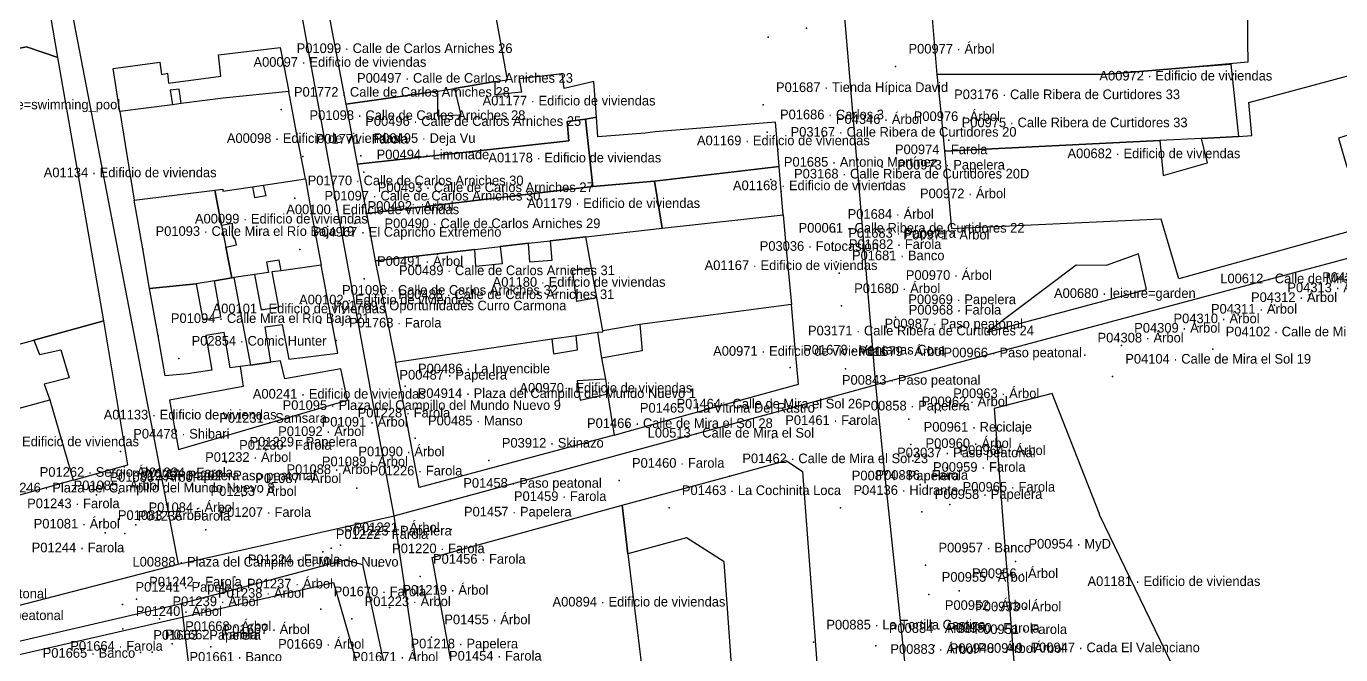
# Model space of a CAD drawing. Header units: metres. Extents: x 436207 to 441321, y 4465685 to 4475088.
# Drawn here: x 439855.7 to 440060.1, y 4473131.6 to 4473229.3 of the extents above; entities that cross this region are included whole.
import ezdxf

# ---------------------------------------------------------------- set-up
doc = ezdxf.new("R2010")
doc.units = ezdxf.units.M
for name, color, linetype, true_color in [('G_A_EDI', 7, 'CONTINUOUS', 0xa4a4a4), ('G_A_VER', 7, 'CONTINUOUS', 0x4d745d), ('G_L_INF', 7, 'CONTINUOUS', 0x777777), ('G_L_VIA', 7, 'CONTINUOUS', 0x555555), ('G_P_ACC', 7, 'CONTINUOUS', 0xe68241), ('G_P_COM', 7, 'CONTINUOUS', 0xce3b37), ('G_P_EQU', 7, 'CONTINUOUS', 0x8e5aa4), ('G_P_INF', 7, 'CONTINUOUS', 0x777777), ('G_P_MOB', 7, 'CONTINUOUS', 0x268c9e), ('G_P_PAT', 7, 'CONTINUOUS', 0xa63603), ('G_P_UMB', 7, 'CONTINUOUS', 0x9e6a39), ('G_P_VER', 7, 'CONTINUOUS', 0x4d745d), ('T_A_EDI', 7, 'CONTINUOUS', 0xa4a4a4), ('T_A_VER', 7, 'CONTINUOUS', 0x4d745d), ('T_L_INF', 7, 'CONTINUOUS', 0x777777), ('T_L_VIA', 7, 'CONTINUOUS', 0x555555), ('T_P_ACC', 7, 'CONTINUOUS', 0xe68241), ('T_P_COM', 7, 'CONTINUOUS', 0xce3b37), ('T_P_EQU', 7, 'CONTINUOUS', 0x8e5aa4), ('T_P_INF', 7, 'CONTINUOUS', 0x777777), ('T_P_MOB', 7, 'CONTINUOUS', 0x268c9e), ('T_P_PAT', 7, 'CONTINUOUS', 0xa63603), ('T_P_UMB', 7, 'CONTINUOUS', 0x9e6a39), ('T_P_VER', 7, 'CONTINUOUS', 0x4d745d)]:
    doc.layers.add(name, color=color, linetype=linetype, true_color=true_color)

msp = doc.modelspace()

# ---------------------------------------------------------------- linework, layer by layer
at = {"layer": 'G_A_EDI'}
for points in [[(439860.62, 4473224.5), (439854.71, 4473259.16), (439810.89, 4473250.31), (439814.73, 4473239.51), (439845.86, 4473245.84), (439849.34, 4473224.91), (439855.74, 4473226.14)], [(439900.32, 4473244.07), (439905.14, 4473218.55), (439905.39, 4473217.23), (439919.71, 4473219.22), (439922.31, 4473219.67), (439928.6, 4473220.75), (439930.54, 4473221), (439925.61, 4473248.3), (439924.93, 4473248.24), (439915.19, 4473246.71), (439910, 4473245.67)], [(440023.86, 4473221.88), (439997.34, 4473221.81), (439996.1, 4473236.81), (440004.62, 4473236.89), (440005.65, 4473242.01), (440025.64, 4473234.23), (440031.17, 4473232.09), (440035.72, 4473232.15), (440045.56, 4473232.01), (440045.57, 4473226.9), (440045.63, 4473223.73), (440038.11, 4473223.06)], [(439867.76, 4473183.54), (439860.62, 4473224.5), (439855.74, 4473226.14), (439849.34, 4473224.91), (439844.78, 4473224.16), (439853.29, 4473179.52), (439856.89, 4473180.53)], [(439896.51, 4473219.18), (439886.32, 4473218.16), (439879.82, 4473217.3), (439879.5, 4473219.55), (439878.09, 4473219.37), (439878.43, 4473217.11), (439870.24, 4473216.08), (439869.21, 4473222.78), (439876.49, 4473223.73), (439876.76, 4473221.85), (439877.66, 4473222.02), (439877.85, 4473220.5), (439885.98, 4473221.55), (439885.58, 4473224.87), (439895.21, 4473226.05), (439895.75, 4473223.17)], [(439998.52, 4473209.92), (439997.96, 4473216), (439997.34, 4473221.81), (440023.86, 4473221.88), (440038.11, 4473223.06), (440042.96, 4473223.43), (440044.19, 4473212.17), (440038.44, 4473211.88), (440031.95, 4473211.56)], [(439905.39, 4473217.23), (439906.42, 4473211.84), (439907.17, 4473207.9), (439940.05, 4473211.53), (439939.78, 4473214.5), (439942.64, 4473214.86), (439944.35, 4473215.19), (439943.95, 4473220.74), (439939.33, 4473219.63), (439939.05, 4473221.91), (439932.36, 4473221.14), (439932.72, 4473219.09), (439928.6, 4473218.69), (439928.6, 4473220.75), (439922.31, 4473219.67), (439923.25, 4473215.52), (439919.68, 4473215.35), (439919.71, 4473219.22)], [(440064.64, 4473222.56), (440064.75, 4473220.28), (440064.84, 4473214.63), (440064.88, 4473212.79), (440062.22, 4473212.69), (440059.74, 4473211.95), (440060.99, 4473207.49), (440064.95, 4473208.64), (440065.25, 4473198.52), (440034.89, 4473190.06), (440032.17, 4473199.36), (439999.59, 4473197.81), (439998.52, 4473209.92), (440031.95, 4473211.56), (440032.45, 4473206.15), (440039.37, 4473208.08), (440038.44, 4473211.88), (440044.19, 4473212.17), (440046.22, 4473212.33), (440045.77, 4473217.49)], [(439870.24, 4473216.08), (439872.49, 4473202.29), (439885.05, 4473203.87), (439886.25, 4473204.02), (439886.29, 4473203.67), (439890.87, 4473204.36), (439892.62, 4473204.63), (439899.11, 4473205.61), (439897.75, 4473212.76), (439896.51, 4473219.18), (439886.32, 4473218.16), (439879.82, 4473217.3), (439878.43, 4473217.11)], [(439972.76, 4473207.5), (439972.54, 4473210.16), (439972.18, 4473214.43), (439953.48, 4473212.9), (439951.91, 4473212.72), (439944.56, 4473212.12), (439944.35, 4473215.19), (439942.64, 4473214.86), (439943.82, 4473204.42), (439953.38, 4473205.24)], [(439907.17, 4473207.9), (439908.37, 4473201.55), (439908.62, 4473200.23), (439943.82, 4473204.42), (439942.64, 4473214.86), (439939.78, 4473214.5), (439940.05, 4473211.53)], [(439973.38, 4473200.03), (439973.08, 4473203.66), (439972.76, 4473207.5), (439953.38, 4473205.24), (439954.57, 4473197.93)], [(439899.11, 4473205.61), (439900.08, 4473200.24), (439901.54, 4473192.16), (439895.34, 4473191.31), (439895.01, 4473192.96), (439893.08, 4473192.66), (439893.38, 4473191.02), (439891.27, 4473190.71), (439888, 4473190.24), (439887.65, 4473190.19), (439886.73, 4473194.97), (439888.41, 4473195.34), (439888.2, 4473196.22), (439887.89, 4473196.61), (439887.72, 4473197.41), (439887.83, 4473197.87), (439887.76, 4473198.67), (439886.09, 4473198.36), (439885.05, 4473203.87), (439886.25, 4473204.02), (439886.29, 4473203.67), (439890.87, 4473204.36), (439891.2, 4473202.69), (439893.02, 4473203.02), (439892.62, 4473204.63)], [(439908.62, 4473200.23), (439909.41, 4473195.94), (439909.98, 4473192.83), (439925.44, 4473194.61), (439929.41, 4473195.07), (439933.79, 4473195.58), (439937.14, 4473195.96), (439942.73, 4473196.6), (439954.57, 4473197.93), (439953.38, 4473205.24), (439943.82, 4473204.42)], [(439885.05, 4473203.87), (439886.09, 4473198.36), (439886.73, 4473194.97), (439887.65, 4473190.19), (439884.99, 4473189.74), (439882.14, 4473189.28), (439874.89, 4473188.57), (439873.82, 4473194.73), (439872.49, 4473202.29)], [(439951.12, 4473182.93), (439945.34, 4473181.96), (439944.42, 4473187.11), (439943.6, 4473191.72), (439942.73, 4473196.6), (439954.57, 4473197.93), (439973.38, 4473200.03), (439973.78, 4473195.24), (439974.66, 4473186.07)], [(439909.98, 4473192.83), (439911.57, 4473184.91), (439913.13, 4473177.12), (439937.4, 4473180.74), (439941.2, 4473181.23), (439944.54, 4473181.77), (439945.37, 4473181.79), (439945.34, 4473181.96), (439944.42, 4473187.11), (439941.3, 4473186.54), (439940.61, 4473191.38), (439943.6, 4473191.72), (439942.73, 4473196.6), (439937.14, 4473195.96), (439937.41, 4473192.93), (439934.01, 4473192.63), (439933.79, 4473195.58), (439929.41, 4473195.07), (439929.68, 4473192.38), (439925.63, 4473191.97), (439925.44, 4473194.61)], [(439888, 4473190.24), (439890.58, 4473176.65), (439893.74, 4473177.1), (439892.85, 4473182.6), (439895.48, 4473182.97), (439896.54, 4473177.54), (439904.16, 4473178.5), (439902.8, 4473185.58), (439901.54, 4473192.16), (439895.34, 4473191.31), (439893.91, 4473191.12), (439894.94, 4473185.63), (439892.31, 4473185.19), (439891.27, 4473190.71)], [(439888, 4473190.24), (439890.58, 4473176.65), (439888.98, 4473176.42), (439887.42, 4473176.22), (439886.46, 4473181.71), (439883.61, 4473181.22), (439884.59, 4473175.84), (439880.8, 4473175.3), (439877.31, 4473174.96), (439876.2, 4473181.19), (439874.89, 4473188.57), (439882.14, 4473189.28), (439883.18, 4473183.69), (439885.95, 4473184.16), (439884.99, 4473189.74)], [(439947.1, 4473165.77), (439954.81, 4473167.9), (439975.75, 4473173.68), (439975.24, 4473179.26), (439974.66, 4473186.07), (439951.12, 4473182.93), (439951.46, 4473178.88), (439945.16, 4473177.71), (439945.79, 4473174.47), (439946.09, 4473172.17)], [(439863.01, 4473158.75), (439871.51, 4473161.13), (439867.76, 4473183.54), (439856.89, 4473180.53), (439857.77, 4473178.28), (439861.09, 4473179.01), (439862.4, 4473174.66), (439858.49, 4473173.65), (439859.37, 4473171.24)], [(439916.82, 4473157.62), (439914.57, 4473169.53), (439913.13, 4473177.12), (439937.4, 4473180.74), (439937.69, 4473178.41), (439941.43, 4473179), (439941.2, 4473181.23), (439944.54, 4473181.77), (439945.16, 4473177.71), (439945.79, 4473174.47), (439941.35, 4473174.18), (439941.84, 4473171.18), (439946.09, 4473172.17), (439947.1, 4473165.77)], [(439895.24, 4473177.31), (439893.74, 4473177.1), (439890.58, 4473176.65), (439888.98, 4473176.42), (439889.46, 4473173.31), (439877.98, 4473171.18), (439879.36, 4473163.52), (439893.57, 4473167.67), (439905.64, 4473171.19), (439904.62, 4473176.04), (439895.89, 4473174.49)], [(439823.18, 4473170.63), (439835.07, 4473173.98), (439837.55, 4473165.29), (439859.37, 4473171.24), (439863.01, 4473158.75), (439849.06, 4473154.84), (439831.6, 4473149.95)], [(440015.2, 4473172.23), (440006.21, 4473169.87), (440009.89, 4473122.51), (440010.98, 4473108.52), (440018.15, 4473109.34), (440025.25, 4473110.14), (440025.07, 4473115.53), (440033.38, 4473118.9), (440030.15, 4473125.11), (440035.17, 4473127.31), (440022.6, 4473153.27), (440022.5, 4473153.63)], [(439959.33, 4473064.05), (439958.72, 4473073.33), (439968.75, 4473070.81), (439969.41, 4473073.37), (439964.21, 4473146.05), (439958.36, 4473149.78), (439949.26, 4473147.28), (439948.34, 4473154.88), (439965.04, 4473159.39), (439973.85, 4473161.78), (439976.39, 4473160.07), (439980, 4473111.61), (439983.74, 4473061.61), (439981.23, 4473058.6), (439971.71, 4473060.98)], [(439922.87, 4473124.42), (439918.8, 4473146.73), (439948.34, 4473154.88), (439949.26, 4473147.28), (439951.69, 4473127.46)]]:
    msp.add_lwpolyline(points, close=True, dxfattribs=at)
at = {"layer": 'G_A_VER'}
for points in [[(440028.65, 4473193.94), (440023.59, 4473192.14), (440018.91, 4473192.18), (440005.1, 4473181.76), (440029.87, 4473188.4)], [(439817.8, 4473098.57), (439822.56, 4473106.4), (439830.38, 4473119.23), (439833.05, 4473121.99), (439838.97, 4473128.07), (439903.47, 4473142.85), (439918.82, 4473089.52), (439919.26, 4473082.17), (439916.98, 4473075.86), (439913.17, 4473073.61)]]:
    msp.add_lwpolyline(points, close=True, dxfattribs=at)
at = {"layer": 'G_L_INF'}
for points in [[(439980.91, 4473494.74), (439986.41, 4473489.53), (439986.37, 4473485.71), (439985.94, 4473439.45), (439985.8, 4473431.49), (439985.3, 4473403.91), (439985.17, 4473387.84), (439984.8, 4473340.5), (439981.22, 4473278.95), (439980.52, 4473259.02), (439980.78, 4473255.9), (439987.15, 4473180.35), (439987.72, 4473173.55)], [(439912.93, 4473153.2), (439910.52, 4473165.87), (439889.04, 4473283.3), (439887.4, 4473308.45), (439886.94, 4473315.54), (439887.51, 4473320.49), (439892.61, 4473364.29), (439890.46, 4473392.07), (439887.66, 4473406.27)], [(439852.93, 4473382.11), (439850.04, 4473308.91), (439856.78, 4473262.88), (439877.19, 4473156.73), (439879.32, 4473145.66)], [(440090.96, 4473201.18), (439996.31, 4473175.85), (439987.72, 4473173.55)]]:
    msp.add_lwpolyline(points, dxfattribs=at)
at = {"layer": 'G_L_VIA'}
for points in [[(439912.93, 4473153.2), (439921.66, 4473155.57), (439980.52, 4473171.59), (439987.72, 4473173.55)], [(439987.72, 4473173.55), (439989.1, 4473160.3), (439998.5, 4473071.62), (439998.76, 4473060.56), (439999.67, 4473042.69)], [(439827.6, 4473136.68), (439838.01, 4473134.99), (439879.32, 4473145.66), (439912.93, 4473153.2)], [(439930.22, 4473059.73), (439926.06, 4473074.98), (439919.55, 4473108.95), (439912.93, 4473153.2)], [(439811.2, 4473099.97), (439811.62, 4473102.88), (439812.51, 4473105.31), (439818.25, 4473112.57), (439829.09, 4473125.61), (439831.47, 4473127.4), (439834.86, 4473127.92), (439838.91, 4473130.08), (439879.85, 4473139.59), (439905.31, 4473146.37), (439907.99, 4473145.65), (439921.59, 4473082.71), (439916.25, 4473077.64), (439910.87, 4473075.79), (439814.68, 4473098.71), (439811.2, 4473099.97)], [(439883.36, 4473110.12), (439879.85, 4473139.59)]]:
    msp.add_lwpolyline(points, dxfattribs=at)
at = {"layer": 'G_P_ACC'}
for p in [(439898.71, 4473209.09), (439988.76, 4473207.44), (439981.6, 4473192.7), (439990.9, 4473182.5), (439903.88, 4473180.49), (439987.15, 4473180.35), (439996.31, 4473175.85), (439980.52, 4473171.59), (439905.24, 4473166.5), (439971.71, 4473165.34), (439886.81, 4473161.48), (439989.1, 4473160.3), (439947.88, 4473158.68), (439994.68, 4473158.05), (439871.47, 4473157.21), (439877.19, 4473156.73), (439907.13, 4473157.48), (439985.74, 4473156.81), (439921.66, 4473155.57), (439999.28, 4473154.96), (439929.53, 4473153.51), (439871.04, 4473150.46), (439883.61, 4473151.04), (439901.84, 4473147.62), (439888.16, 4473143.69), (439910.59, 4473145.39), (439916.95, 4473143.75), (439872.83, 4473140.22), (439901.51, 4473138.7), (439875.3, 4473132), (439996.88, 4473133.03), (440001.13, 4473132.82)]:
    msp.add_point(p, dxfattribs=at)
at = {"layer": 'G_P_COM'}
for p in [(439895.33, 4473216.38), (439970.27, 4473217.11), (439970.89, 4473212.87), (439999.13, 4473211.63), (439907.72, 4473209.2), (439971.49, 4473205.49), (439897.46, 4473202.61), (439967.74, 4473192.41), (439911.66, 4473188.63), (439901.45, 4473183.16), (439879.42, 4473177.67), (439974.49, 4473176.29), (439914.62, 4473173.36), (439949.11, 4473167.25), (439916.17, 4473165.26), (439940.89, 4473164.87), (439855.81, 4473157.27)]:
    msp.add_point(p, dxfattribs=at)
at = {"layer": 'G_P_EQU'}
for p in [(439898.26, 4473194.61), (439955.64, 4473154.43)]:
    msp.add_point(p, dxfattribs=at)
at = {"layer": 'G_P_INF'}
msp.add_point((439982.31, 4473154.46), dxfattribs=at)
at = {"layer": 'G_P_MOB'}
for p in [(439989.13, 4473205.05), (439981.51, 4473194.44), (439982.08, 4473190.95), (439990.85, 4473184.12), (439911.73, 4473172.39), (439983.67, 4473167.59), (439993.23, 4473164.29), (439888.43, 4473161.98), (439870.12, 4473156.74), (439982.05, 4473156.72), (439994.95, 4473153.83), (439921.76, 4473151.1), (439903.13, 4473148.15), (439995.53, 4473145.51), (439870.7, 4473139.4), (439873.47, 4473131.93)]:
    msp.add_point(p, dxfattribs=at)
at = {"layer": 'G_P_PAT'}
msp.add_point((440009.52, 4473146.11), dxfattribs=at)
at = {"layer": 'G_P_UMB'}
for p in [(439971.07, 4473227.65), (439895.75, 4473223.17), (439905.14, 4473218.55), (439997.96, 4473216), (439897.75, 4473212.76), (439906.42, 4473211.84), (439972.54, 4473210.16), (439908.18, 4473206.65), (439973.08, 4473203.66), (439908.37, 4473201.55), (439900.08, 4473200.24), (439909.41, 4473195.94), (439973.78, 4473195.24), (439873.82, 4473194.73), (439902.8, 4473185.58), (439911.57, 4473184.91), (439876.2, 4473181.19), (439975.24, 4473179.26), (440040.19, 4473179.11), (440024.57, 4473174.87), (439914.57, 4473169.53), (439893.57, 4473167.67), (439954.81, 4473167.9), (439883.72, 4473165.67), (439870.35, 4473163.22), (439927.65, 4473161.81), (439965.04, 4473159.39), (439978.1, 4473133.53)]:
    msp.add_point(p, dxfattribs=at)
at = {"layer": 'G_P_VER'}
for p in [(439976.99, 4473229.03), (439990.87, 4473223.09), (439979.58, 4473212.15), (439991.69, 4473212.59), (439992.65, 4473200.59), (439906.77, 4473198.64), (439981.41, 4473197.39), (439990.08, 4473194.18), (439908.25, 4473190.07), (439990.45, 4473187.9), (440055.18, 4473187.58), (439982.43, 4473185.84), (440049.77, 4473185.96), (440037.89, 4473182.64), (440044.12, 4473184.45), (440032.07, 4473181.15), (440025.96, 4473179.69), (440020.26, 4473178.16), (439983.08, 4473176.05), (439992.93, 4473168.25), (439997.82, 4473169.51), (439899.64, 4473165.08), (439892.88, 4473163.61), (439905.35, 4473160.47), (439993.52, 4473161.75), (439998.8, 4473160.66), (439881.52, 4473159.59), (439899.67, 4473158.91), (439866.66, 4473156.49), (439889.32, 4473156.3), (439894.18, 4473157.7), (439861.08, 4473155.19), (439882.36, 4473154.3), (439867.96, 4473150.56), (439872.73, 4473151.78), (439904.58, 4473148.66), (439888.02, 4473139.91), (439996.04, 4473140.95), (440000.75, 4473141.53), (439883.52, 4473138.46), (439912.19, 4473138.94), (439870.75, 4473135.64), (439876.45, 4473137.16), (439906.32, 4473137.16), (439996.52, 4473136.57), (440001.24, 4473136.35), (439918.71, 4473134.34), (439878.42, 4473133.3), (439884.41, 4473132.83), (439987.81, 4473133)]:
    msp.add_point(p, dxfattribs=at)

# ---------------------------------------------------------------- texts
at = {"layer": 'T_A_EDI'}
for s, p in [('A00097 · Edificio de viviendas', (439891.04, 4473223.03)), ('A00972 · Edificio de viviendas', (440022.55, 4473220.9)), ('A01177 · Edificio de viviendas', (439926.66, 4473217.02)), ('A00098 · Edificio de viviendas', (439886.9, 4473211.19)), ('A01169 · Edificio de viviendas', (439959.98, 4473210.83)), ('A01178 · Edificio de viviendas', (439927.56, 4473208.16)), ('A00682 · Edificio de viviendas', (440017.59, 4473208.82)), ('A01134 · Edificio de viviendas', (439858.43, 4473205.85)), ('A01168 · Edificio de viviendas', (439965.58, 4473203.84)), ('A00100 · Edificio de viviendas', (439896.14, 4473200.11)), ('A01179 · Edificio de viviendas', (439933.6, 4473201.08)), ('A00099 · Edificio de viviendas', (439881.94, 4473198.66)), ('A01167 · Edificio de viviendas', (439961.17, 4473191.42)), ('A01180 · Edificio de viviendas', (439928.22, 4473188.82)), ('A00102 · Edificio de viviendas', (439898.13, 4473186.08)), ('A00101 · Edificio de viviendas', (439884.68, 4473184.7)), ('A00971 · Edificio de viviendas', (439962.5, 4473178.09)), ('A00241 · Edificio de viviendas', (439890.94, 4473171.43)), ('A00970 · Edificio de viviendas', (439932.39, 4473172.36)), ('A01133 · Edificio de viviendas', (439867.76, 4473168.19)), ('A01132 · Edificio de viviendas', (439846.37, 4473164.02)), ('A01181 · Edificio de viviendas', (440020.7, 4473142.29)), ('A00894 · Edificio de viviendas', (439937.53, 4473139.1))]:
    msp.add_text(s, height=1.5, dxfattribs=at).set_placement(p)
at = {"layer": 'T_A_VER'}
for s, p in [('A01131 · leisure=swimming_pool', (439840.71, 4473216.42)), ('A00680 · leisure=garden', (440015.49, 4473187.08))]:
    msp.add_text(s, height=1.5, dxfattribs=at).set_placement(p)
at = {"layer": 'T_L_INF'}
msp.add_text('L00612 · Calle de Mira el Sol', height=1.5, dxfattribs=at).set_placement((440041.34, 4473189.37))
at = {"layer": 'T_L_VIA'}
for s, p in [('L00513 · Calle de Mira el Sol', (439952.32, 4473165.37)), ('L00888 · Plaza del Campillo del Mundo Nuevo', (439872.23, 4473145.31)), ('L00731 · Vía peatonal', (439839.19, 4473140.37))]:
    msp.add_text(s, height=1.5, dxfattribs=at).set_placement(p)
at = {"layer": 'T_P_ACC'}
for s, p in [('P01771 · Farola', (439900.71, 4473211.09)), ('P00974 · Farola', (439990.76, 4473209.44)), ('P01682 · Farola', (439983.6, 4473194.7)), ('P00968 · Farola', (439992.9, 4473184.5)), ('P01768 · Farola', (439905.88, 4473182.49)), ('P00987 · Paso peatonal', (439989.15, 4473182.35)), ('P00966 · Paso peatonal', (439998.31, 4473177.85)), ('P00843 · Paso peatonal', (439982.52, 4473173.59)), ('P01228 · Farola', (439907.24, 4473168.5)), ('P01461 · Farola', (439973.71, 4473167.34)), ('P01230 · Farola', (439888.81, 4473163.48)), ('P01460 · Farola', (439949.88, 4473160.68)), ('P03037 · Paso peatonal', (439991.1, 4473162.3)), ('P01234 · Farola', (439873.47, 4473159.21)), ('P04202 · Paso peatonal', (439879.19, 4473158.73)), ('P01226 · Farola', (439909.13, 4473159.48)), ('P00886 · Farola', (439987.74, 4473158.81)), ('P00959 · Farola', (439996.68, 4473160.05)), ('P01458 · Paso peatonal', (439923.66, 4473157.57)), ('P00965 · Farola', (440001.28, 4473156.96)), ('P01243 · Farola', (439855.85, 4473154.39)), ('P01459 · Farola', (439931.53, 4473155.51)), ('P01236 · Farola', (439873.04, 4473152.46)), ('P01207 · Farola', (439885.61, 4473153.04)), ('P01222 · Farola', (439903.84, 4473149.62)), ('P01244 · Farola', (439856.56, 4473147.53)), ('P01220 · Farola', (439912.59, 4473147.39)), ('P01224 · Farola', (439890.16, 4473145.69)), ('P01456 · Farola', (439918.95, 4473145.75)), ('P01242 · Farola', (439874.83, 4473142.22)), ('P01670 · Farola', (439903.51, 4473140.7)), ('P04201 · Paso peatonal', (439840.01, 4473136.99)), ('P01662 · Farola', (439877.3, 4473134)), ('P00950 · Farola', (439998.88, 4473135.03)), ('P00951 · Farola', (440003.13, 4473134.82)), ('P01664 · Farola', (439862.56, 4473132.22)), ('P01454 · Farola', (439921.44, 4473130.69))]:
    msp.add_text(s, height=1.5, dxfattribs=at).set_placement(p)
at = {"layer": 'T_P_COM'}
for s, p in [('P01772 · Calle de Carlos Arniches 28', (439897.33, 4473218.38)), ('P01687 · Tienda Hípica David', (439972.27, 4473219.11)), ('P01686 · Carlos 3', (439972.89, 4473214.87)), ('P00975 · Calle Ribera de Curtidores 33', (440001.13, 4473213.63)), ('P00495 · Deja Vu', (439909.72, 4473211.2)), ('P01685 · Antonio Martínez', (439973.49, 4473207.49)), ('P01770 · Calle de Carlos Arniches 30', (439899.46, 4473204.61)), ('P03036 · Fotocasión', (439969.74, 4473194.41)), ('P00489 · Calle de Carlos Arniches 31', (439913.66, 4473190.63)), ('P01769 · Oportunidades Curro Carmona', (439903.45, 4473185.16)), ('P02854 · Comic Hunter', (439881.42, 4473179.67)), ('P01678 · Ventanas Cora', (439976.49, 4473178.29)), ('P00486 · La Invencible', (439916.62, 4473175.36)), ('P01465 · La Vitrina Del Rastro', (439951.11, 4473169.25)), ('P00485 · Manso', (439918.17, 4473167.26)), ('P01466 · Calle de Mira el Sol 28', (439942.89, 4473166.87)), ('P01262 · Sergio Álvarez', (439857.81, 4473159.27)), ('P00947 · Cada El Valenciano', (440011.84, 4473131.99))]:
    msp.add_text(s, height=1.5, dxfattribs=at).set_placement(p)
at = {"layer": 'T_P_EQU'}
for s, p in [('P04967 · El Capricho Extremeño', (439900.26, 4473196.61)), ('P01463 · La Cochinita Loca', (439957.64, 4473156.43))]:
    msp.add_text(s, height=1.5, dxfattribs=at).set_placement(p)
at = {"layer": 'T_P_INF'}
msp.add_text('P04136 · Hidrante', height=1.5, dxfattribs=at).set_placement((439984.31, 4473156.46))
at = {"layer": 'T_P_MOB'}
for s, p in [('P00973 · Papelera', (439991.13, 4473207.05)), ('P01683 · Papelera', (439983.51, 4473196.44)), ('P01681 · Banco', (439984.08, 4473192.95)), ('P00969 · Papelera', (439992.85, 4473186.12)), ('P00487 · Papelera', (439913.73, 4473174.39)), ('P00858 · Papelera', (439985.67, 4473169.59)), ('P00961 · Reciclaje', (439995.23, 4473166.29)), ('P01229 · Papelera', (439890.43, 4473163.98)), ('P01235 · Papelera', (439872.12, 4473158.74)), ('P00874 · Papelera', (439984.05, 4473158.72)), ('P00958 · Papelera', (439996.95, 4473155.83)), ('P01457 · Papelera', (439923.76, 4473153.1)), ('P01225 · Papelera', (439905.13, 4473150.15)), ('P00957 · Banco', (439997.53, 4473147.51)), ('P01241 · Papelera', (439872.7, 4473141.4)), ('P01663 · Papelera', (439875.47, 4473133.93)), ('P01218 · Papelera', (439915.45, 4473132.59)), ('P01665 · Banco', (439858.27, 4473131.13)), ('P01661 · Banco', (439881.09, 4473130.53))]:
    msp.add_text(s, height=1.5, dxfattribs=at).set_placement(p)
at = {"layer": 'T_P_PAT'}
msp.add_text('P00954 · MyD', height=1.5, dxfattribs=at).set_placement((440011.52, 4473148.11))
at = {"layer": 'T_P_UMB'}
for s, p in [('P01099 · Calle de Carlos Arniches 26', (439897.75, 4473225.17)), ('P00497 · Calle de Carlos Arniches 23', (439907.14, 4473220.55)), ('P03176 · Calle Ribera de Curtidores 33', (439999.96, 4473218)), ('P01098 · Calle de Carlos Arniches 28', (439899.75, 4473214.76)), ('P00496 · Calle de Carlos Arniches 25', (439908.42, 4473213.84)), ('P03167 · Calle Ribera de Curtidores 20', (439974.54, 4473212.16)), ('P00494 · Limonade', (439910.18, 4473208.65)), ('P03168 · Calle Ribera de Curtidores 20D', (439975.08, 4473205.66)), ('P00493 · Calle de Carlos Arniches 27', (439910.37, 4473203.55)), ('P01097 · Calle de Carlos Arniches 30', (439902.08, 4473202.24)), ('P00490 · Calle de Carlos Arniches 29', (439911.41, 4473197.94)), ('P01093 · Calle Mira el Río Baja 19', (439875.82, 4473196.73)), ('P00061 · Calle Ribera de Curtidores 22', (439975.78, 4473197.24)), ('P01096 · Calle de Carlos Arniches 32', (439904.8, 4473187.58)), ('P00488 · Calle de Carlos Arniches 31', (439913.57, 4473186.91)), ('P01094 · Calle Mira el Río Baja 21', (439878.2, 4473183.19)), ('P03171 · Calle Ribera de Curtidores 24', (439977.24, 4473181.26)), ('P04102 · Calle de Mira el Sol 17', (440042.19, 4473181.11)), ('P04104 · Calle de Mira el Sol 19', (440026.57, 4473176.87)), ('P04914 · Plaza del Campillo del Mundo Nuevo 1', (439916.57, 4473171.53)), ('P01095 · Plaza del Campillo del Mundo Nuevo 9', (439895.57, 4473169.67)), ('P01464 · Calle de Mira el Sol 26', (439956.81, 4473169.9)), ('P01231 · Samsara', (439885.72, 4473167.67)), ('P04478 · Shibari', (439872.35, 4473165.22)), ('P03912 · Skinazo', (439929.65, 4473163.81)), ('P01462 · Calle de Mira el Sol 23', (439967.04, 4473161.39)), ('P01246 · Plaza del Campillo del Mundo Nuevo 8', (439851.06, 4473156.84)), ('P00885 · La Tortilla Castiza', (439980.1, 4473135.53))]:
    msp.add_text(s, height=1.5, dxfattribs=at).set_placement(p)
at = {"layer": 'T_P_VER'}
for s, p in [('P00977 · Árbol', (439992.87, 4473225.09)), ('P04346 · Árbol', (439981.58, 4473214.15)), ('P00976 · Árbol', (439993.69, 4473214.59)), ('P00972 · Árbol', (439994.65, 4473202.59)), ('P00492 · Árbol', (439908.77, 4473200.64)), ('P01684 · Árbol', (439983.41, 4473199.39)), ('P00971 · Árbol', (439992.08, 4473196.18)), ('P00491 · Árbol', (439910.25, 4473192.07)), ('P00970 · Árbol', (439992.45, 4473189.9)), ('P04314 · Árbol', (440057.18, 4473189.58)), ('P01680 · Árbol', (439984.43, 4473187.84)), ('P04313 · Árbol', (440051.77, 4473187.96)), ('P04312 · Árbol', (440046.12, 4473186.45)), ('P04310 · Árbol', (440034.07, 4473183.15)), ('P04311 · Árbol', (440039.89, 4473184.64)), ('P04309 · Árbol', (440027.96, 4473181.69)), ('P04308 · Árbol', (440022.26, 4473180.16)), ('P01679 · Árbol', (439985.08, 4473178.05)), ('P00963 · Árbol', (439999.82, 4473171.51)), ('P00962 · Árbol', (439994.93, 4473170.25)), ('P01091 · Árbol', (439901.64, 4473167.08)), ('P01092 · Árbol', (439894.88, 4473165.61)), ('P01090 · Árbol', (439907.35, 4473162.47)), ('P00960 · Árbol', (439995.52, 4473163.75)), ('P00964 · Árbol', (440000.8, 4473162.66)), ('P01232 · Árbol', (439883.52, 4473161.59)), ('P01089 · Árbol', (439901.67, 4473160.91)), ('P01086 · Árbol', (439868.66, 4473158.49)), ('P01087 · Árbol', (439891.32, 4473158.3)), ('P01088 · Árbol', (439896.18, 4473159.7)), ('P01085 · Árbol', (439863.08, 4473157.19)), ('P01233 · Árbol', (439884.36, 4473156.3)), ('P01083 · Árbol', (439869.96, 4473152.56)), ('P01084 · Árbol', (439874.73, 4473153.78)), ('P01081 · Árbol', (439856.87, 4473151.23)), ('P01221 · Árbol', (439906.58, 4473150.66)), ('P01237 · Árbol', (439890.02, 4473141.91)), ('P00955 · Árbol', (439998.04, 4473142.95)), ('P00956 · Árbol', (440002.75, 4473143.53)), ('P01238 · Árbol', (439885.52, 4473140.46)), ('P01219 · Árbol', (439914.19, 4473140.94)), ('P01239 · Árbol', (439878.45, 4473139.16)), ('P01223 · Árbol', (439908.32, 4473139.16)), ('P00952 · Árbol', (439998.52, 4473138.57)), ('P00953 · Árbol', (440003.24, 4473138.35)), ('P01240 · Árbol', (439872.75, 4473137.64)), ('P01455 · Árbol', (439920.71, 4473136.34)), ('P01668 · Árbol', (439880.42, 4473135.3)), ('P01667 · Árbol', (439886.41, 4473134.83)), ('P00884 · Árbol', (439989.81, 4473135)), ('P01669 · Árbol', (439894.87, 4473132.53)), ('P00883 · Árbol', (439990.05, 4473131.74)), ('P00948 · Árbol', (439999.27, 4473131.88)), ('P00949 · Árbol', (440003.71, 4473131.9)), ('P01671 · Árbol', (439906.38, 4473130.53))]:
    msp.add_text(s, height=1.5, dxfattribs=at).set_placement(p)

doc.saveas('drawing.dxf')
